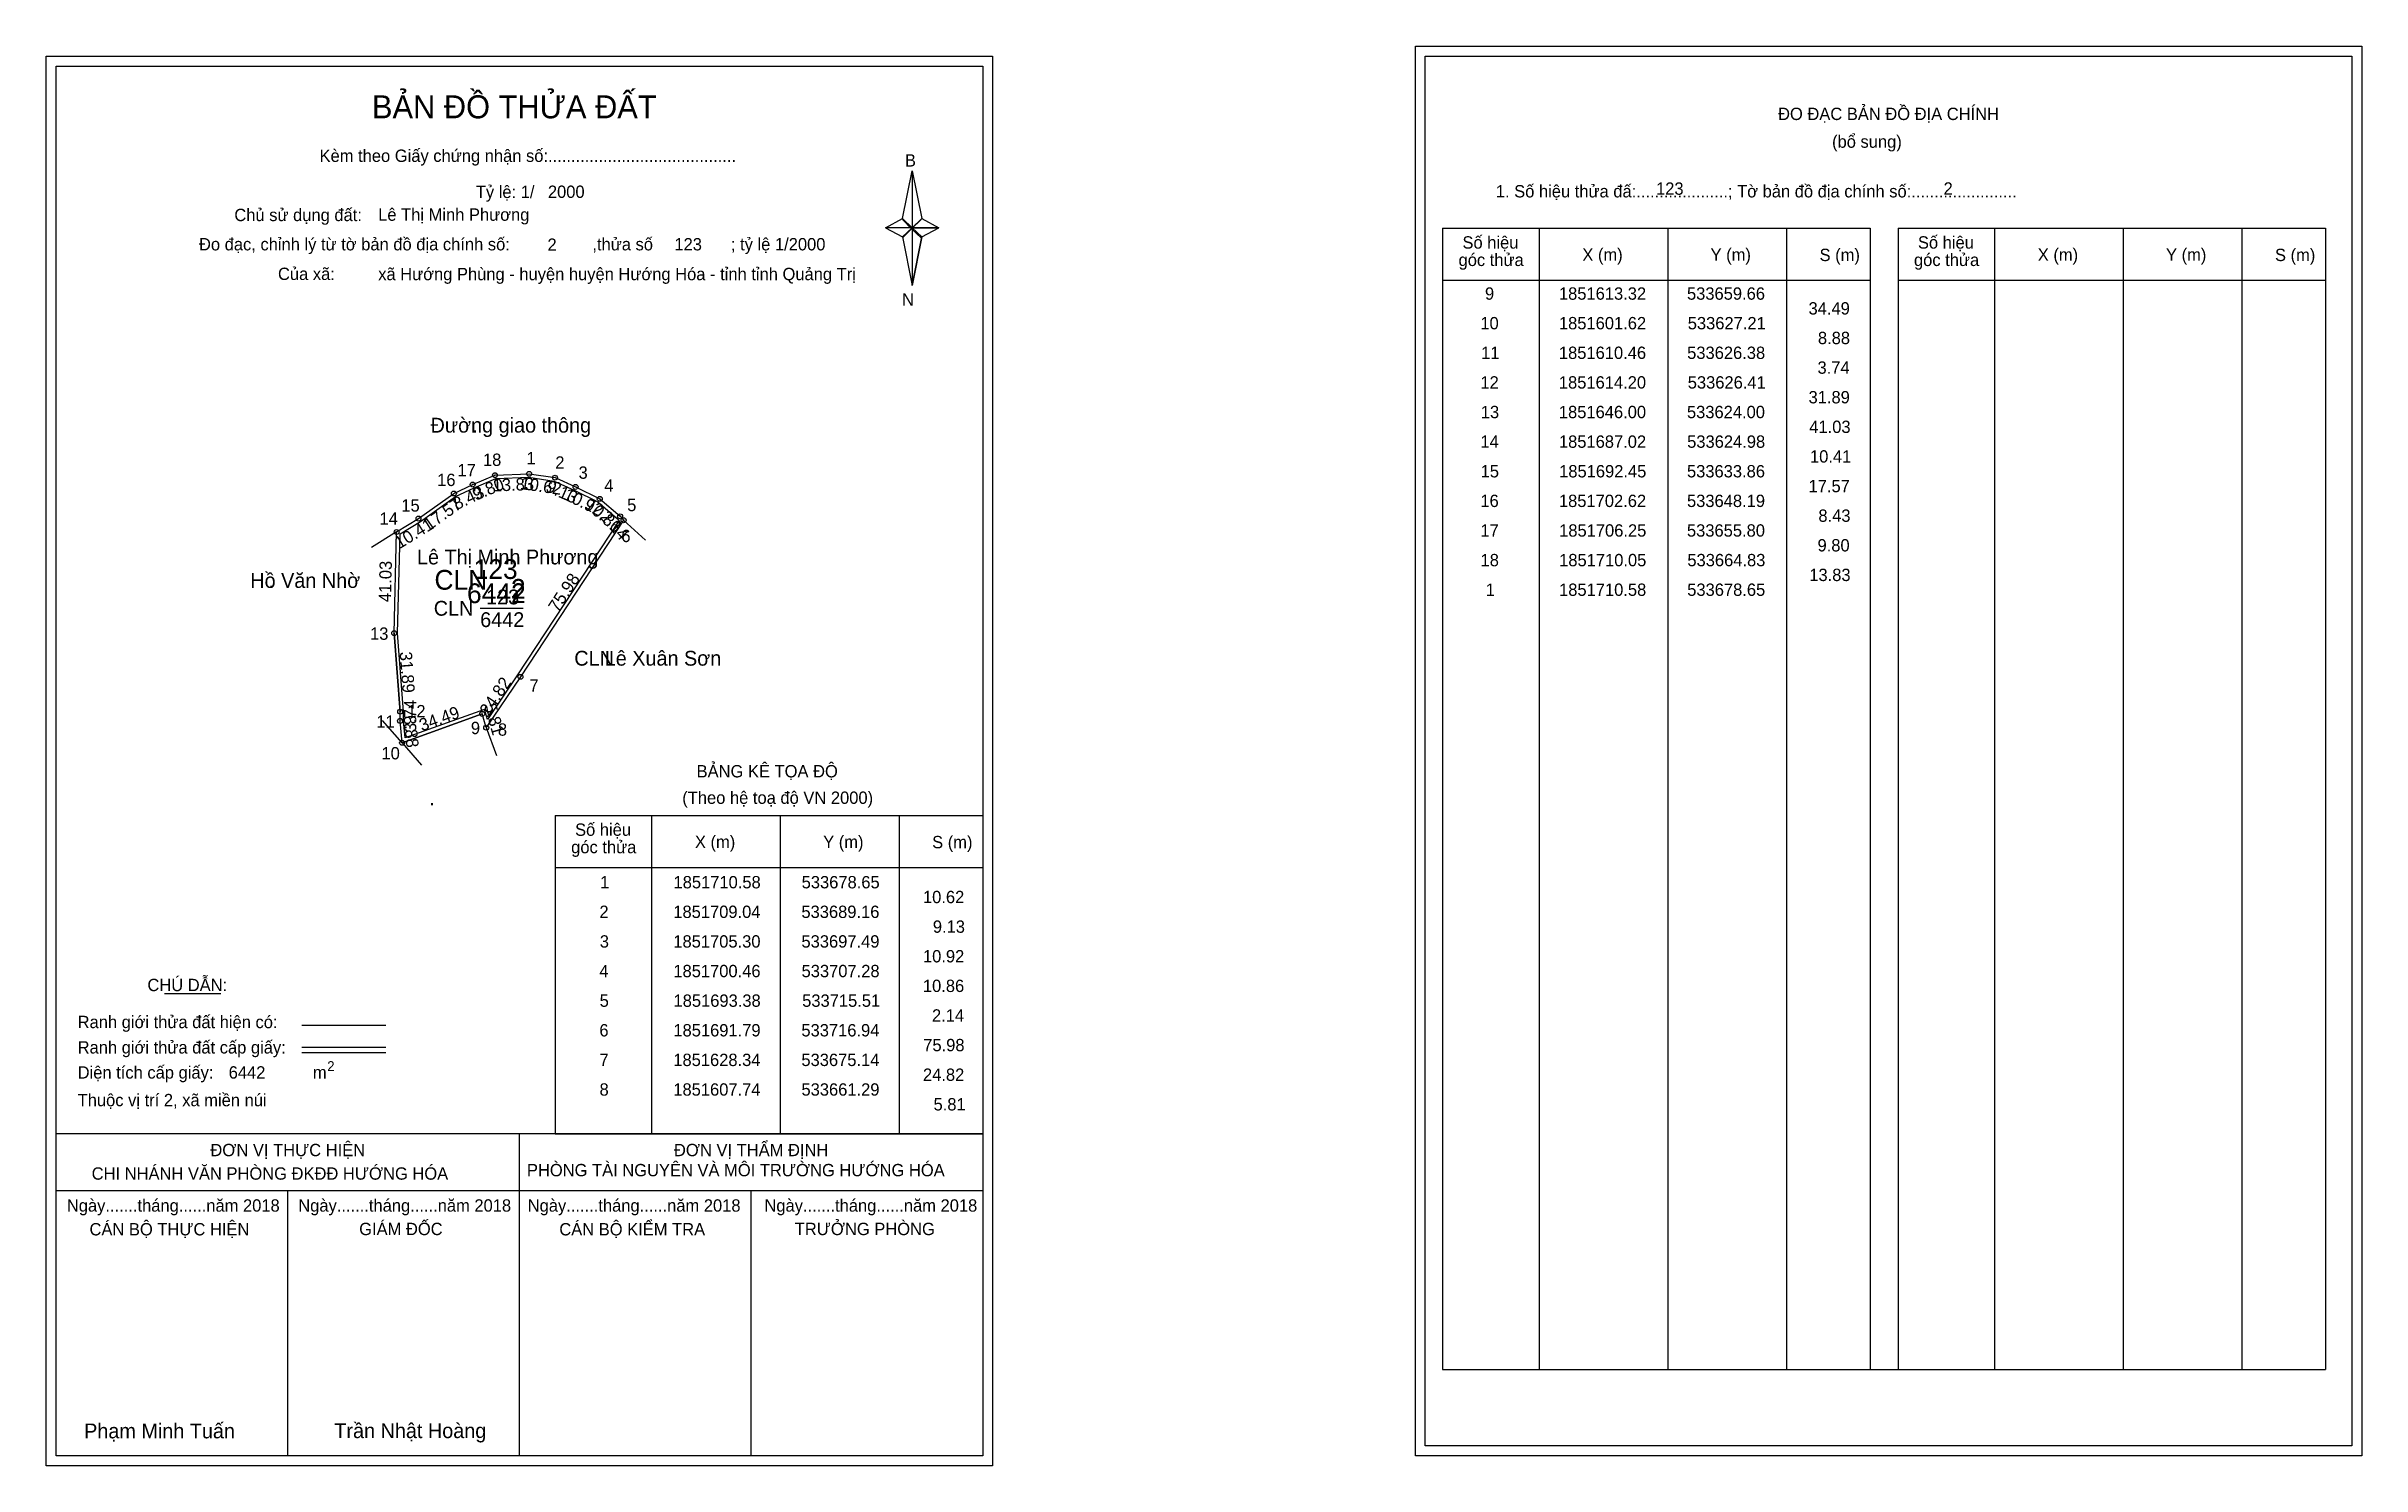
# Model space of a CAD drawing. Extents: x 533483 to 534421, y 1851309 to 1851884.
import ezdxf

# ---------------------------------------------------------------- set-up
doc = ezdxf.new("R2010")
doc.units = 0
for name, color, linetype in [('Level 1', 7, 'Continuous'), ('Level 10', 7, 'Continuous'), ('Level 11', 7, 'Continuous'), ('Level 13', 7, 'Continuous'), ('Level 2', 7, 'Continuous'), ('Level 27', 7, 'Continuous'), ('Level 3', 7, 'Continuous'), ('Level 36', 7, 'Continuous'), ('Level 4', 7, 'Continuous'), ('Level 49', 7, 'Continuous'), ('Level 5', 7, 'Continuous'), ('Level 53', 7, 'Continuous'), ('Level 55', 7, 'Continuous'), ('Level 6', 7, 'Continuous'), ('Level 60', 7, 'Continuous'), ('Level 63', 7, 'Continuous'), ('Level 7', 7, 'Continuous'), ('Level 9', 7, 'Continuous')]:
    doc.layers.add(name, color=color, linetype=linetype)

msp = doc.modelspace()

# ---------------------------------------------------------------- linework, layer by layer
at = {"layer": 'Level 1'}
for p, q in [((533487.06, 1851875.83), (533487.06, 1851875.83)), ((534041.71, 1851879.83), (534041.71, 1851879.83)), ((533829.91, 1851814.06), (533833.84, 1851833.34)), ((533833.84, 1851833.34), (533833.84, 1851810.29)), ((533833.84, 1851833.34), (533837.78, 1851814.06)), ((533823.02, 1851810.29), (533829.91, 1851814.06)), ((533829.91, 1851814.06), (533833.84, 1851810.29)), ((533833.55, 1851809.86), (533829.91, 1851813.62)), ((533833.84, 1851810.29), (533829.91, 1851806.61)), ((533833.55, 1851809.86), (533829.91, 1851806.17)), ((533829.91, 1851806.17), (533833.55, 1851809.86)), ((533829.91, 1851806.61), (533833.84, 1851786.89)), ((533837.48, 1851813.62), (533833.55, 1851809.86)), ((533833.55, 1851809.86), (533837.48, 1851813.62)), ((533837.48, 1851806.17), (533833.55, 1851809.86)), ((533837.78, 1851814.06), (533833.84, 1851810.29)), ((533833.84, 1851810.29), (533833.84, 1851786.89)), ((533833.84, 1851810.29), (533844.66, 1851810.29)), ((533833.84, 1851810.29), (533837.78, 1851806.61)), ((533837.78, 1851806.61), (533833.84, 1851786.89)), ((533837.78, 1851806.61), (533844.66, 1851810.29)), ((534048.77, 1851810.12), (534221.98, 1851810.12)), ((534087.95, 1851347.59), (534087.95, 1851810.12)), ((534140.1, 1851347.59), (534140.1, 1851810.12)), ((534188.04, 1851810.12), (534188.04, 1851347.59)), ((534221.98, 1851810.12), (534221.98, 1851347.59)), ((534233.29, 1851810.12), (534406.49, 1851810.12)), ((534272.47, 1851347.59), (534272.47, 1851810.12)), ((534324.61, 1851347.59), (534324.61, 1851810.12)), ((534372.56, 1851810.12), (534372.56, 1851347.59)), ((534406.49, 1851810.12), (534406.49, 1851347.59)), ((534048.77, 1851789.06), (534221.98, 1851789.06)), ((534233.29, 1851789.06), (534406.49, 1851789.06)), ((533689.25, 1851572.17), (533862.45, 1851572.17)), ((533728.43, 1851443.12), (533728.43, 1851572.17)), ((533780.57, 1851443.12), (533780.57, 1851572.17)), ((533828.52, 1851572.17), (533828.52, 1851443.12)), ((533689.25, 1851551.12), (533862.45, 1851551.12)), ((533530.9, 1851499.96), (533553.7, 1851499.96)), ((533586.63, 1851487.15), (533620.65, 1851487.15)), ((533586.63, 1851478.25), (533620.65, 1851478.25)), ((533586.63, 1851476.06), (533620.65, 1851476.06)), ((533700.72, 1851443.12), (533487.06, 1851443.12)), ((533862.45, 1851443.12), (533652.77, 1851443.12)), ((533674.76, 1851312.68), (533674.76, 1851443.12)), ((533689.25, 1851443.12), (533862.45, 1851443.12)), ((533862.46, 1851420.02), (533487.06, 1851420.02)), ((533580.91, 1851312.68), (533580.91, 1851420.02)), ((533768.61, 1851312.68), (533768.61, 1851420.02)), ((534048.77, 1851347.59), (534406.49, 1851347.59)), ((533862.45, 1851312.68), (533862.45, 1851312.68)), ((534417.11, 1851316.68), (534417.11, 1851316.68))]:
    msp.add_line(p, q, dxfattribs=at)
for points in [[(533829.91, 1851814.06), (533833.84, 1851833.34), (533833.84, 1851810.29)], [(533823.02, 1851810.29), (533829.91, 1851806.61), (533833.84, 1851810.29)], [(533833.84, 1851810.29), (533837.78, 1851814.06), (533844.66, 1851810.29)], [(533833.84, 1851810.29), (533833.84, 1851786.89), (533837.78, 1851806.61)]]:
    msp.add_lwpolyline(points, close=True, dxfattribs=at)
at = {"layer": 'Level 10'}
for p, q in [((533648.19, 1851702.62), (533655.8, 1851706.25)), ((533655.8, 1851706.25), (533664.83, 1851710.05)), ((533664.83, 1851710.05), (533678.65, 1851710.58)), ((533689.16, 1851709.04), (533697.49, 1851705.3)), ((533697.49, 1851705.3), (533707.28, 1851700.46)), ((533624.98, 1851687.02), (533633.86, 1851692.45)), ((533624, 1851646), (533626.41, 1851614.2)), ((533627.21, 1851601.62), (533659.66, 1851613.32))]:
    msp.add_line(p, q, dxfattribs=at)
for points in [[(533624.98, 1851687.02), (533633.86, 1851692.45), (533648.19, 1851702.62), (533655.8, 1851706.25), (533664.83, 1851710.05), (533678.65, 1851710.58), (533689.16, 1851709.04), (533697.49, 1851705.3), (533707.28, 1851700.46), (533715.51, 1851693.38), (533716.94, 1851691.79), (533675.14, 1851628.34), (533661.29, 1851607.74), (533659.66, 1851613.32), (533627.21, 1851601.62), (533626.38, 1851610.46), (533626.41, 1851614.2), (533624, 1851646)], [(533626.36, 1851686.22), (533634.63, 1851691.28), (533648.9, 1851701.41), (533656.37, 1851704.97), (533665.14, 1851708.66), (533678.57, 1851709.18), (533688.76, 1851707.68), (533696.89, 1851704.03), (533706.5, 1851699.28), (533714.53, 1851692.38), (533715.18, 1851691.66), (533673.97, 1851629.12), (533661.8, 1851611), (533660.59, 1851615.14), (533628.43, 1851603.55), (533627.78, 1851610.52), (533627.81, 1851614.25), (533625.4, 1851646.04)]]:
    msp.add_lwpolyline(points, close=True, dxfattribs=at)
at = {"layer": 'Level 11'}
for centre in [(533648.19, 1851702.62), (533655.8, 1851706.25), (533664.83, 1851710.05), (533678.65, 1851710.58), (533689.16, 1851709.04), (533697.49, 1851705.3), (533633.86, 1851692.45), (533707.28, 1851700.46), (533715.51, 1851693.38), (533624.98, 1851687.02), (533624.98, 1851687.02), (533716.94, 1851691.79), (533624, 1851646), (533675.14, 1851628.34), (533626.38, 1851610.46), (533626.41, 1851614.2), (533659.66, 1851613.32), (533627.21, 1851601.62), (533661.29, 1851607.74)]:
    msp.add_circle(centre, 1, dxfattribs=at)
at = {"layer": 'Level 27'}
for p, q in [((533624.98, 1851687.02), (533614.75, 1851680.75)), ((533716.94, 1851691.79), (533725.81, 1851683.71)), ((533627.21, 1851601.62), (533619.22, 1851610.57)), ((533627.21, 1851601.62), (533635.11, 1851592.58)), ((533661.29, 1851607.74), (533665.46, 1851596.49))]:
    msp.add_line(p, q, dxfattribs=at)
at = {"layer": 'Level 3'}
for p, q in [((534048.77, 1851810.12), (534048.77, 1851347.59)), ((534233.29, 1851810.12), (534233.29, 1851347.59)), ((533689.25, 1851572.17), (533689.25, 1851443.12))]:
    msp.add_line(p, q, dxfattribs=at)
at = {"layer": 'Level 63'}
for points in [[(534037.71, 1851883.83), (534421.11, 1851883.83), (534421.11, 1851312.68), (534037.71, 1851312.68)], [(533483.06, 1851879.83), (533866.46, 1851879.83), (533866.46, 1851308.68), (533483.06, 1851308.68)], [(533487.06, 1851875.83), (533862.46, 1851875.83), (533862.46, 1851312.68), (533487.06, 1851312.68)], [(534041.71, 1851879.83), (534417.11, 1851879.83), (534417.11, 1851316.68), (534041.71, 1851316.68)]]:
    msp.add_lwpolyline(points, close=True, dxfattribs=at)
at = {"layer": 'Level 9'}
msp.add_line((533658.83, 1851656.1), (533676.21, 1851656.1), dxfattribs=at)

# ---------------------------------------------------------------- texts
at = {"layer": 'Level 1'}
for s, height, p in [('BẢN ĐỒ THỬA ĐẤT', 9.3313, (533614.99, 1851854.64)), ('ĐO ĐẠC BẢN ĐỒ ĐỊA CHÍNH', 5, (534184.66, 1851853.95)), ('(bổ sung)', 5, (534206.54, 1851842.71)), ('Kèm theo Giấy chứng nhận số:.........................................', 5, (533593.76, 1851836.98)), ('B', 5, (533830.93, 1851835.1)), ('1. Số hiệu thửa đấ:....................; Tờ bản đồ địa chính số:.......................', 5, (534070.32, 1851822.59)), ('Chủ sử dụng đất:', 5, (533559.24, 1851812.99)), ('Đo đạc, chỉnh lý từ tờ bản đồ địa chính số:                  ,thửa số                 ; tỷ lệ 1/2000', 5, (533544.92, 1851801.13)), ('Số hiệu', 5, (534056.8, 1851801.85)), ('Số hiệu', 5, (534241.32, 1851801.85)), ('góc thửa', 5, (534055.22, 1851794.79)), ('X (m)', 5, (534105.37, 1851796.9)), ('Y (m)', 5, (534157.32, 1851796.9)), ('S (m)', 5, (534201.48, 1851796.8)), ('góc thửa', 5, (534239.73, 1851794.79)), ('X (m)', 5, (534289.88, 1851796.9)), ('Y (m)', 5, (534341.84, 1851796.9)), ('S (m)', 5, (534385.99, 1851796.8)), ('Của xã:', 5, (533576.92, 1851789.13)), ('N', 5, (533829.73, 1851778.76)), ('BẢNG KÊ TỌA ĐỘ', 5, (533746.52, 1851587.58)), ('(Theo hệ toạ độ VN 2000)', 5, (533740.71, 1851576.86)), ('góc thửa', 5, (533695.7, 1851556.85)), ('Số hiệu', 5, (533697.28, 1851563.91)), ('X (m)', 5, (533745.84, 1851558.96)), ('Y (m)', 5, (533797.8, 1851558.96)), ('S (m)', 5, (533841.95, 1851558.86)), ('CHÚ DẪN:', 5, (533524.02, 1851500.97)), ('Ranh giới thửa đất hiện có:', 5, (533495.76, 1851485.97)), ('Ranh giới thửa đất cấp giấy:', 5, (533495.76, 1851475.69)), ('Diện tích cấp giấy:', 5, (533495.76, 1851465.53)), ('m', 5, (533591.07, 1851465.57)), ('2', 4, (533596.86, 1851468.59)), ('Thuộc vị trí 2, xã miền núi', 5, (533495.76, 1851454.33)), ('ĐƠN VỊ THỰC HIỆN', 5, (533549.53, 1851434.09)), ('ĐƠN VỊ THẨM ĐỊNH', 5, (533737.33, 1851434.09)), ('CHI NHÁNH VĂN PHÒNG ĐKĐĐ HƯỚNG HÓA', 5, (533501.44, 1851424.57)), ('PHÒNG TÀI NGUYÊN VÀ MÔI TRƯỜNG HƯỚNG HÓA', 5, (533677.78, 1851425.95)), ('Ngày.......tháng......năm 2018', 5, (533491.39, 1851411.62)), ('Ngày.......tháng......năm 2018', 5, (533585.14, 1851411.62)), ('Ngày.......tháng......năm 2018', 5, (533678.09, 1851411.62)), ('Ngày.......tháng......năm 2018', 5, (533774, 1851411.62)), ('CÁN BỘ THỰC HIỆN', 5, (533500.56, 1851401.99)), ('GIÁM ĐỐC', 5, (533609.82, 1851402.11)), ('CÁN BỘ KIỂM TRA', 5, (533690.9, 1851401.99)), ('TRƯỞNG PHÒNG', 5, (533786.28, 1851402.11)), ('Phạm Minh Tuấn', 6, (533498.38, 1851319.76)), ('Trần Nhật Hoàng', 6, (533599.76, 1851319.86))]:
    msp.add_text(s, height=height, dxfattribs=at).set_placement(p)
at = {"layer": 'Level 11'}
msp.add_text('Tỷ lệ: 1/', height=5, dxfattribs=at).set_placement((533657.07, 1851822.35))
at = {"layer": 'Level 13'}
for s, p in [('CLN', (533640.04, 1851653.1)), ('123', (533661.24, 1851657.7)), ('6442', (533658.84, 1851648.5))]:
    msp.add_text(s, height=6, dxfattribs=at).set_placement(p)
at = {"layer": 'Level 2'}
msp.add_text('Lê Thị Minh Phương', height=6, dxfattribs=at).set_placement((533633.24, 1851673.88))
at = {"layer": 'Level 3'}
msp.add_text('CLN', height=8, dxfattribs=at).set_placement((533640.31, 1851663.64))
at = {"layer": 'Level 36'}
for s, p in [('.', (533655.6, 1851727.3)), ('.', (533573.12, 1851664.37)), ('CLN', (533696.97, 1851632.86)), ('.', (533638.23, 1851576.25))]:
    msp.add_text(s, height=6, dxfattribs=at).set_placement(p)
at = {"layer": 'Level 4'}
msp.add_text('123', height=8, dxfattribs=at).set_placement((533656.18, 1851667.99))
at = {"layer": 'Level 49'}
for s, rotation, p in [('8.43', 25.50133, (533649.28, 1851695.83)), ('9.80', 22.82231, (533657.04, 1851699.61)), ('13.83', 2.19623, (533664, 1851703.41)), ('10.62', 351.66394, (533674.88, 1851704.46)), ('9.13', 335.82089, (533685.01, 1851703.67)), ('10.92', 333.69304, (533692.15, 1851700.58)), ('17.57', 35.36332, (533638.2, 1851687.44)), ('10.86', 319.29567, (533700.9, 1851697.24)), ('2.14', 311.9673, (533707.08, 1851692.88)), ('10.41', 31.44522, (533626.16, 1851680.01)), ('41.03', 88.63142, (533622.7, 1851658.55)), ('75.98', 56.62365, (533690.25, 1851654.18)), ('31.89', 274.33394, (533626.18, 1851638.35)), ('24.82', 56.08587, (533662.34, 1851612.16)), ('3.74', 89.54042, (533632.94, 1851605.94)), ('8.88', 275.36386, (533627.8, 1851612.41)), ('34.49', 19.82701, (533635.22, 1851606.21)), ('5.81', 286.28386, (533660.33, 1851616.75))]:
    msp.add_text(s, height=5, rotation=rotation, dxfattribs=at).set_placement(p)
at = {"layer": 'Level 5'}
msp.add_text('6442', height=8, dxfattribs=at).set_placement((533653.5, 1851658.21))
at = {"layer": 'Level 53'}
for s, p in [('9', (534065.92, 1851781.14)), ('1851613.32', (534095.88, 1851781.14)), ('533659.66', (534147.76, 1851781.14)), ('34.49', (534197.01, 1851775.14)), ('10', (534064.05, 1851769.14)), ('1851601.62', (534095.88, 1851769.14)), ('533627.21', (534148.07, 1851769.14)), ('11', (534064.37, 1851757.14)), ('1851610.46', (534095.87, 1851757.14)), ('533626.38', (534147.83, 1851757.14)), ('8.88', (534200.81, 1851763.14)), ('12', (534064.07, 1851745.14)), ('1851614.20', (534095.86, 1851745.14)), ('533626.41', (534148.07, 1851745.14)), ('3.74', (534200.64, 1851751.14)), ('31.89', (534197.01, 1851739.14)), ('13', (534064.23, 1851733.14)), ('1851646.00', (534095.86, 1851733.14)), ('533624.00', (534147.75, 1851733.14)), ('41.03', (534197.31, 1851727.14)), ('14', (534064.05, 1851721.14)), ('1851687.02', (534095.88, 1851721.14)), ('533624.98', (534147.83, 1851721.14)), ('15', (534064.16, 1851709.14)), ('1851692.45', (534095.97, 1851709.14)), ('533633.86', (534147.76, 1851709.14)), ('10.41', (534197.6, 1851715.14)), ('17.57', (534197.02, 1851703.14)), ('16', (534064.06, 1851697.14)), ('1851702.62', (534095.88, 1851697.14)), ('533648.19', (534147.77, 1851697.14)), ('8.43', (534201, 1851691.14)), ('17', (534064.08, 1851685.14)), ('1851706.25', (534095.97, 1851685.14)), ('533655.80', (534147.75, 1851685.14)), ('9.80', (534200.65, 1851679.14)), ('18', (534064.13, 1851673.14)), ('1851710.05', (534095.97, 1851673.14)), ('533664.83', (534147.92, 1851673.14)), ('1', (534066.22, 1851661.14)), ('1851710.58', (534095.94, 1851661.14)), ('533678.65', (534147.86, 1851661.14)), ('13.83', (534197.31, 1851667.14)), ('1', (533707.45, 1851542.62)), ('1851710.58', (533737.17, 1851542.62)), ('533678.65', (533789.08, 1851542.62)), ('2', (533707.15, 1851530.62)), ('1851709.04', (533737.08, 1851530.62)), ('533689.16', (533788.98, 1851530.62)), ('10.62', (533838.23, 1851536.62)), ('9.13', (533842.23, 1851524.62)), ('3', (533707.3, 1851518.62)), ('1851705.30', (533737.09, 1851518.62)), ('533697.49', (533789, 1851518.62)), ('10.92', (533838.23, 1851512.62)), ('4', (533707.12, 1851506.62)), ('1851700.46', (533737.1, 1851506.62)), ('533707.28', (533789.05, 1851506.62)), ('5', (533707.24, 1851494.62)), ('1851693.38', (533737.17, 1851494.62)), ('533715.51', (533789.29, 1851494.62)), ('10.86', (533838.2, 1851500.62)), ('6', (533707.13, 1851482.62)), ('1851691.79', (533737.11, 1851482.62)), ('533716.94', (533788.97, 1851482.62)), ('2.14', (533841.87, 1851488.62)), ('75.98', (533838.34, 1851476.62)), ('7', (533707.16, 1851470.62)), ('1851628.34', (533737.08, 1851470.62)), ('533675.14', (533788.97, 1851470.62)), ('24.82', (533838.23, 1851464.62)), ('8', (533707.2, 1851458.62)), ('1851607.74', (533737.08, 1851458.62)), ('533661.29', (533789, 1851458.62)), ('5.81', (533842.52, 1851452.62))]:
    msp.add_text(s, height=5, dxfattribs=at).set_placement(p)
at = {"layer": 'Level 55'}
for s, height, p in [('16', 0.8, (533647.62, 1851702.62)), ('17', 0.8, (533655.24, 1851706.25)), ('0', 0.22, (533655.72, 1851706.03)), ('0', 0.22, (533655.72, 1851706.03)), ('18', 0.8, (533664.27, 1851710.05)), ('0', 0.22, (533664.75, 1851709.83)), ('0', 0.22, (533664.75, 1851709.83)), ('1', 0.8, (533678.43, 1851710.58)), ('0', 0.22, (533678.57, 1851710.36)), ('0', 0.22, (533678.57, 1851710.36)), ('2', 0.8, (533688.89, 1851709.04)), ('0', 0.22, (533689.08, 1851708.82)), ('0', 0.22, (533689.08, 1851708.82)), ('3', 0.8, (533697.24, 1851705.3)), ('0', 0.22, (533697.41, 1851705.08)), ('0', 0.22, (533697.41, 1851705.08)), ('0', 0.22, (533648.11, 1851702.4)), ('0', 0.22, (533648.11, 1851702.4)), ('4', 0.8, (533707, 1851700.46)), ('0', 0.22, (533707.2, 1851700.24)), ('0', 0.22, (533707.2, 1851700.24)), ('5', 0.8, (533715.25, 1851693.38)), ('14', 0.8, (533624.41, 1851687.02)), ('0', 0.22, (533624.9, 1851686.8)), ('0', 0.22, (533624.9, 1851686.8)), ('0', 0.22, (533624.9, 1851686.8)), ('0', 0.22, (533624.9, 1851686.8)), ('15', 0.8, (533633.31, 1851692.45)), ('0', 0.22, (533633.78, 1851692.23)), ('0', 0.22, (533633.78, 1851692.23)), ('0', 0.22, (533715.43, 1851693.16)), ('0', 0.22, (533715.43, 1851693.16)), ('6', 0.8, (533716.67, 1851691.79)), ('284', 0.22, (533716.7, 1851691.57)), ('0', 0.22, (533716.86, 1851691.57)), ('0', 0.22, (533716.86, 1851691.57)), ('13', 0.8, (533623.46, 1851646)), ('0', 0.22, (533623.92, 1851645.78)), ('0', 0.22, (533623.92, 1851645.78)), ('284', 0.22, (533674.9, 1851628.12)), ('7', 0.8, (533674.87, 1851628.34)), ('12', 0.8, (533625.84, 1851614.2)), ('11', 0.8, (533625.86, 1851610.46)), ('0', 0.22, (533626.3, 1851610.24)), ('0', 0.22, (533626.3, 1851610.24)), ('0', 0.22, (533626.33, 1851613.98)), ('0', 0.22, (533626.33, 1851613.98)), ('9', 0.8, (533659.39, 1851613.32)), ('0', 0.22, (533659.58, 1851613.1)), ('10', 0.8, (533626.64, 1851601.62)), ('0', 0.22, (533627.13, 1851601.4)), ('0', 0.22, (533627.13, 1851601.4)), ('0', 0.22, (533627.13, 1851601.4)), ('8', 0.8, (533661.03, 1851607.74)), ('284', 0.22, (533661.05, 1851607.52)), ('0', 0.22, (533661.21, 1851607.52))]:
    msp.add_text(s, height=height, dxfattribs=at).set_placement(p)
at = {"layer": 'Level 6'}
for s, p in [('2000', (533686.27, 1851822.39)), ('123', (534135.22, 1851823.67)), ('2', (534251.71, 1851823.71)), ('Lê Thị Minh Phương', (533617.51, 1851813.13)), ('2', (533686.11, 1851800.95)), ('123', (533737.52, 1851801.11)), ('xã Hướng Phùng - huyện huyện Hướng Hóa - tỉnh tỉnh Quảng Trị', (533617.53, 1851789.05)), ('6442', (533556.94, 1851465.54))]:
    msp.add_text(s, height=5, dxfattribs=at).set_placement(p)
at = {"layer": 'Level 60'}
for s, p in [('Đường giao thông', (533638.73, 1851727.3)), ('Hồ Văn Nhờ', (533565.7, 1851664.37)), ('Lê Xuân Sơn', (533709.3, 1851632.86))]:
    msp.add_text(s, height=6, dxfattribs=at).set_placement(p)
at = {"layer": 'Level 7'}
msp.add_text('2', height=8, dxfattribs=at).set_placement((533671.3, 1851659.97))
at = {"layer": 'Level 9'}
for s, p in [('17', (533649.65, 1851709.59)), ('18', (533659.96, 1851713.8)), ('1', (533677.6, 1851714.47)), ('2', (533689.26, 1851712.68)), ('3', (533698.68, 1851708.59)), ('16', (533641.4, 1851705.64)), ('4', (533709.09, 1851703.3)), ('14', (533618.07, 1851689.98)), ('15', (533626.89, 1851695.29)), ('5', (533718.38, 1851695.46)), ('6', (533716.03, 1851682.94)), ('13', (533614.22, 1851643.33)), ('7', (533678.79, 1851622.29)), ('11', (533616.75, 1851607.69)), ('12', (533629.27, 1851611.92)), ('9', (533655.07, 1851605.11)), ('8', (533666.01, 1851604.48)), ('10', (533618.85, 1851594.88))]:
    msp.add_text(s, height=5, dxfattribs=at).set_placement(p)

doc.saveas('drawing.dxf')
